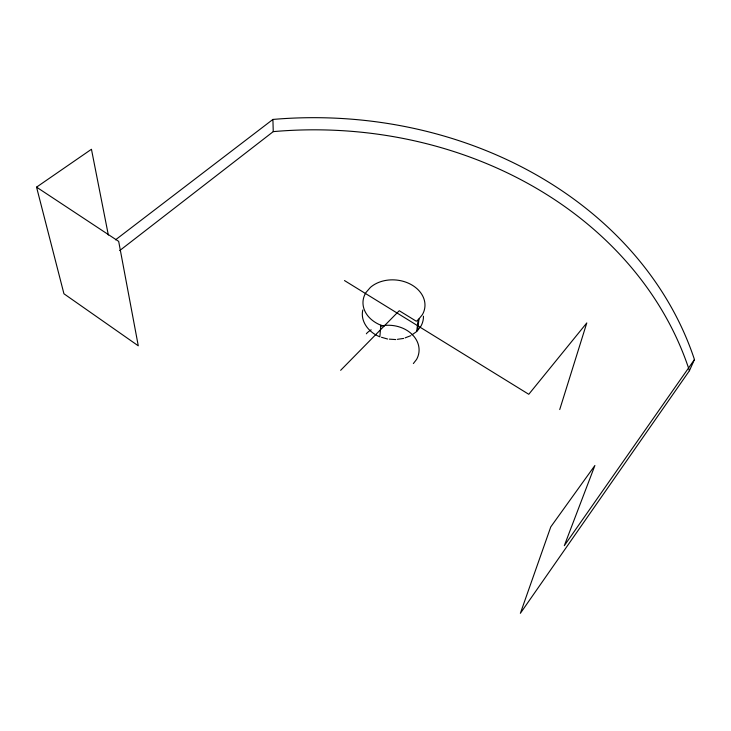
<?xml version="1.0" encoding="UTF-8"?>
<svg xmlns="http://www.w3.org/2000/svg" width="731" height="731" viewBox="0 0 731 731"><rect width="100%" height="100%" fill="white"/><g stroke="black" fill="none" stroke-linecap="round" stroke-linejoin="round"><path stroke-width="1.1" d="M362.777 309.99C360.1 321.896 369.292 332.678 379.855 336.827L380.842 325.204A31.058 24.004 5.5 0 1 366.048 292.409L370.443 287.365A31.058 24.004 5.5 0 1 410.475 284.195A31.058 24.004 5.5 0 1 422.363 314.686L418.132 319.931L416.286 321.22L399.236 310.721L340.646 370.315M412.046 334.807L416.67 331.536L418.132 319.931M417.556 330.43L419.018 318.826M559.727 409.552L586.792 322.928L528.778 394.292L344.484 280.558M694.45 359.551L564.305 545.692L594.897 465.492L550.781 526.877L520.371 613.309L689.434 370.718L694.45 359.551A398.322 333.29 -1.3 0 0 272.91 119.436L115.525 239.823M413.362 363.545L416.56 359.451A29.542 23.648 5.4 0 0 411.571 333.893A29.542 23.648 5.4 0 0 380.677 326.081M416.67 331.536L420.855 326.3A30.665 23.922 5.5 0 0 423.441 316.203M366.359 333.802L367.236 332.751A29.542 23.648 5.4 0 1 371.165 329.845M119.683 250.596L273.248 131.626L272.91 119.436M36.55 187.136L118.678 241.385L138.278 345.818L63.944 293.78L36.55 187.136L91.448 149.27L108.343 235.053M405.166 337.85L410.813 335.675M397.408 339.33L403.667 338.426M389.321 339.138L395.745 339.568M380.842 325.204L384.095 326.117M381.481 337.283L387.613 339.029M273.248 131.626A392.693 331.07 -1.5 0 1 689.434 370.718"/></g></svg>
